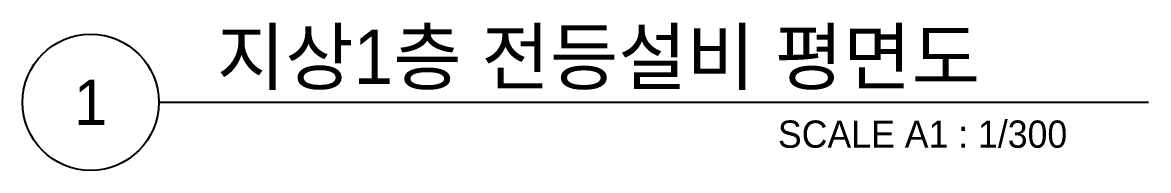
# Model space of a CAD drawing. Header units: millimetres. Extents: x 86947 to 500447, y -530175 to 1059536.
# Drawn here: x 93454 to 130646, y -347550 to -342665 of the extents above; entities that cross this region are included whole.
import ezdxf
from ezdxf.enums import TextEntityAlignment as Align

# ---------------------------------------------------------------- set-up
doc = ezdxf.new("R2010")
doc.units = ezdxf.units.MM
doc.header["$LTSCALE"] = 150
doc.layers.add('-----41 Drawing Title', color=2, linetype='Continuous')
doc.styles.add('ELEC', font='')
doc.styles.get('ELEC').set_extended_font_data('Dotum')

msp = doc.modelspace()

# ---------------------------------------------------------------- linework, layer by layer
at = {"layer": '-----41 Drawing Title', "color": 7}
msp.add_line((130646, -345300), (97954, -345300), dxfattribs=at)
msp.add_circle((95704, -345300), 2250, dxfattribs=at)

# ---------------------------------------------------------------- texts
at = {"layer": '-----41 Drawing Title', "color": 2, "style": 'ELEC'}
msp.add_text('지상1층 전등설비 평면도', height=1800, dxfattribs=at).set_placement((99872, -344700))
at = {"layer": '-----41 Drawing Title', "color": 7, "style": 'ELEC'}
msp.add_text('1', height=1500, dxfattribs=at).set_placement((95704, -345300), align=Align.MIDDLE)
at = {"layer": '-----41 Drawing Title', "style": 'ELEC'}
msp.add_text('SCALE A1 : 1/300', height=900, dxfattribs=at).set_placement((127962, -346800), align=Align.RIGHT)

doc.saveas('drawing.dxf')
